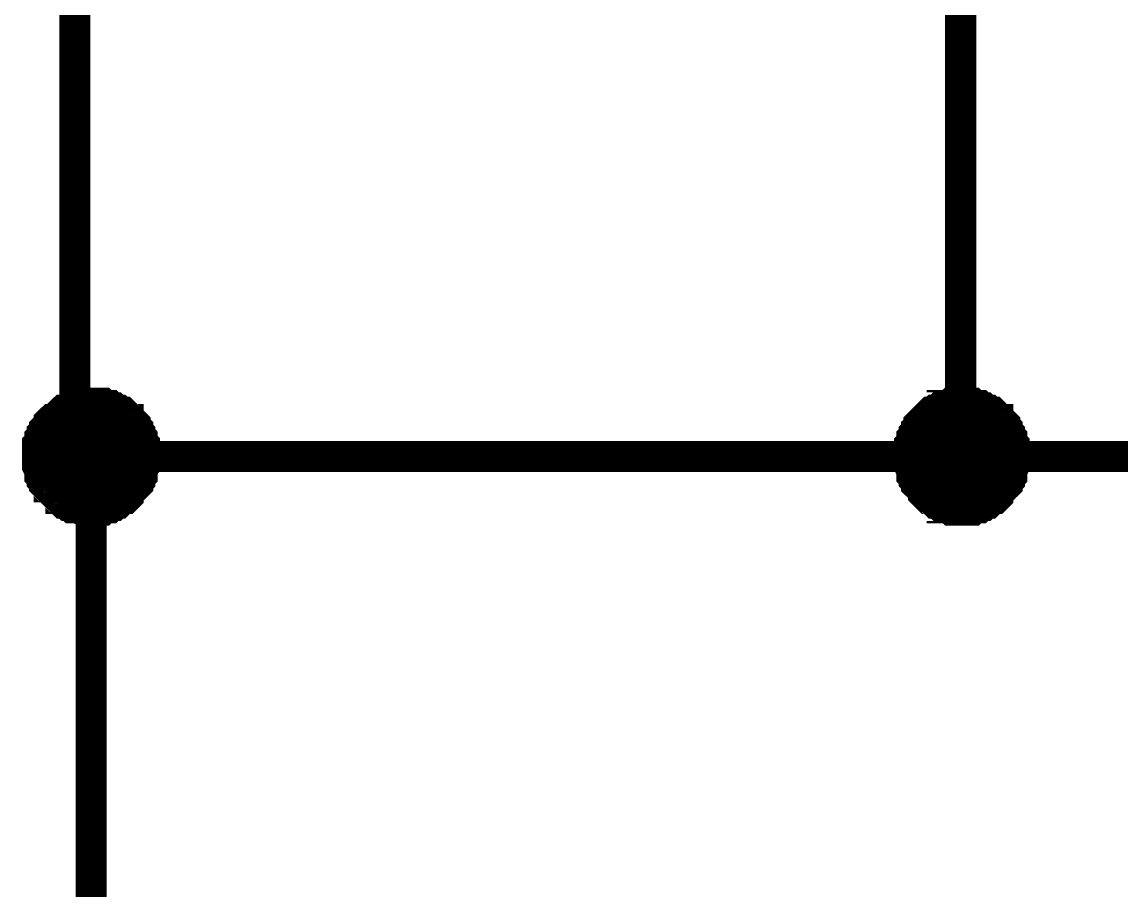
# Model space of a CAD drawing. Header units: millimetres. Extents: x 0 to 800, y 0 to 567.
# Drawn here: x 384.15 to 394.75, y 333.46 to 341.83 of the extents above; entities that cross this region are included whole.
import ezdxf

# ---------------------------------------------------------------- set-up
doc = ezdxf.new("R2010")
doc.units = ezdxf.units.MM
doc.layers.add('Sheet', color=255, linetype='Continuous')

msp = doc.modelspace()

# ---------------------------------------------------------------- linework, layer by layer
at = {"layer": 'Sheet'}
for points, const_width in [([(384.662, 352.422), (384.662, 337.639), (384.819, 337.639), (393.196, 337.639), (404.373, 337.639), (404.373, 338.647)], 0.3), ([(393.196, 344.695), (393.196, 341.2)], 0.3), ([(393.196, 341.2), (393.196, 337.639)], 0.3), ([(384.303, 337.639), (384.303, 337.661), (384.303, 337.684), (384.303, 337.729), (384.303, 337.751), (384.326, 337.773), (384.326, 337.796), (384.326, 337.818), (384.348, 337.841), (384.348, 337.863), (384.371, 337.885), (384.371, 337.908), (384.393, 337.93), (384.415, 337.953), (384.415, 337.975), (384.438, 337.997), (384.46, 337.997), (384.483, 338.02), (384.505, 338.042), (384.527, 338.065), (384.527, 338.065), (384.55, 338.087), (384.572, 338.087), (384.595, 338.109), (384.617, 338.109), (384.639, 338.132), (384.662, 338.132), (384.684, 338.132), (384.729, 338.154), (384.751, 338.154), (384.774, 338.154), (384.796, 338.154), (384.819, 338.154)], 0.3), ([(384.303, 337.639), (384.303, 337.661), (384.303, 337.684), (384.303, 337.729), (384.303, 337.751), (384.326, 337.773), (384.326, 337.796), (384.326, 337.818), (384.348, 337.841), (384.348, 337.863), (384.371, 337.885), (384.371, 337.908), (384.393, 337.93), (384.415, 337.953), (384.415, 337.975), (384.438, 337.997), (384.46, 337.997), (384.483, 338.02), (384.505, 338.042), (384.527, 338.065), (384.527, 338.065), (384.55, 338.087), (384.572, 338.087), (384.595, 338.109), (384.617, 338.109), (384.639, 338.132), (384.662, 338.132), (384.684, 338.132), (384.729, 338.154), (384.751, 338.154), (384.774, 338.154), (384.796, 338.154), (384.819, 338.154)], 0.3), ([(384.303, 337.639), (384.303, 337.661), (384.303, 337.684), (384.303, 337.729), (384.303, 337.751), (384.326, 337.773), (384.326, 337.796), (384.326, 337.818), (384.348, 337.841), (384.348, 337.863), (384.371, 337.885), (384.371, 337.908), (384.393, 337.93), (384.415, 337.953), (384.415, 337.975), (384.438, 337.997), (384.46, 337.997), (384.483, 338.02), (384.505, 338.042), (384.527, 338.065), (384.527, 338.065), (384.55, 338.087), (384.572, 338.087), (384.595, 338.109), (384.617, 338.109), (384.639, 338.132), (384.662, 338.132), (384.684, 338.132), (384.729, 338.154), (384.751, 338.154), (384.774, 338.154), (384.796, 338.154), (384.819, 338.154)], 0.3), ([(384.303, 337.639), (384.303, 337.661), (384.303, 337.684), (384.303, 337.729), (384.303, 337.751), (384.326, 337.773), (384.326, 337.796), (384.326, 337.818), (384.348, 337.841), (384.348, 337.863), (384.371, 337.885), (384.371, 337.908), (384.393, 337.93), (384.415, 337.953), (384.415, 337.975), (384.438, 337.997), (384.46, 337.997), (384.483, 338.02), (384.505, 338.042), (384.527, 338.065), (384.527, 338.065), (384.55, 338.087), (384.572, 338.087), (384.595, 338.109), (384.617, 338.109), (384.639, 338.132), (384.662, 338.132), (384.684, 338.132), (384.729, 338.154), (384.751, 338.154), (384.774, 338.154), (384.796, 338.154), (384.819, 338.154)], 0.3), ([(384.819, 338.154), (384.819, 338.154)], 0.3), ([(384.819, 338.154), (384.841, 338.154), (384.863, 338.154), (384.908, 338.154), (384.931, 338.154), (384.953, 338.132), (384.975, 338.132), (384.998, 338.132), (385.02, 338.109), (385.043, 338.109), (385.065, 338.087), (385.087, 338.087), (385.11, 338.065), (385.132, 338.065), (385.155, 338.042), (385.177, 338.02), (385.177, 337.997), (385.199, 337.997), (385.222, 337.975), (385.244, 337.953), (385.244, 337.93), (385.267, 337.908), (385.267, 337.885), (385.289, 337.863), (385.289, 337.841), (385.311, 337.818), (385.311, 337.796), (385.311, 337.773), (385.334, 337.751), (385.334, 337.729), (385.334, 337.684), (385.334, 337.661), (385.334, 337.639)], 0.3), ([(384.819, 338.154), (384.819, 338.154)], 0.3), ([(384.819, 338.154), (384.841, 338.154), (384.863, 338.154), (384.908, 338.154), (384.931, 338.154), (384.953, 338.132), (384.975, 338.132), (384.998, 338.132), (385.02, 338.109), (385.043, 338.109), (385.065, 338.087), (385.087, 338.087), (385.11, 338.065), (385.132, 338.065), (385.155, 338.042), (385.177, 338.02), (385.177, 337.997), (385.199, 337.997), (385.222, 337.975), (385.244, 337.953), (385.244, 337.93), (385.267, 337.908), (385.267, 337.885), (385.289, 337.863), (385.289, 337.841), (385.311, 337.818), (385.311, 337.796), (385.311, 337.773), (385.334, 337.751), (385.334, 337.729), (385.334, 337.684), (385.334, 337.661), (385.334, 337.639)], 0.3), ([(384.819, 338.154), (384.819, 338.154)], 0.3), ([(384.819, 338.154), (384.841, 338.154), (384.863, 338.154), (384.908, 338.154), (384.931, 338.154), (384.953, 338.132), (384.975, 338.132), (384.998, 338.132), (385.02, 338.109), (385.043, 338.109), (385.065, 338.087), (385.087, 338.087), (385.11, 338.065), (385.132, 338.065), (385.155, 338.042), (385.177, 338.02), (385.177, 337.997), (385.199, 337.997), (385.222, 337.975), (385.244, 337.953), (385.244, 337.93), (385.267, 337.908), (385.267, 337.885), (385.289, 337.863), (385.289, 337.841), (385.311, 337.818), (385.311, 337.796), (385.311, 337.773), (385.334, 337.751), (385.334, 337.729), (385.334, 337.684), (385.334, 337.661), (385.334, 337.639)], 0.3), ([(384.819, 338.154), (384.819, 338.154)], 0.3), ([(384.819, 338.154), (384.841, 338.154), (384.863, 338.154), (384.908, 338.154), (384.931, 338.154), (384.953, 338.132), (384.975, 338.132), (384.998, 338.132), (385.02, 338.109), (385.043, 338.109), (385.065, 338.087), (385.087, 338.087), (385.11, 338.065), (385.132, 338.065), (385.155, 338.042), (385.177, 338.02), (385.177, 337.997), (385.199, 337.997), (385.222, 337.975), (385.244, 337.953), (385.244, 337.93), (385.267, 337.908), (385.267, 337.885), (385.289, 337.863), (385.289, 337.841), (385.311, 337.818), (385.311, 337.796), (385.311, 337.773), (385.334, 337.751), (385.334, 337.729), (385.334, 337.684), (385.334, 337.661), (385.334, 337.639)], 0.3), ([(392.703, 337.639), (392.703, 337.661), (392.703, 337.684), (392.703, 337.729), (392.703, 337.751), (392.725, 337.773), (392.725, 337.796), (392.725, 337.818), (392.748, 337.841), (392.748, 337.863), (392.77, 337.885), (392.77, 337.908), (392.793, 337.93), (392.793, 337.953), (392.815, 337.975), (392.837, 337.997), (392.837, 337.997), (392.86, 338.02), (392.882, 338.042), (392.905, 338.065), (392.927, 338.065), (392.949, 338.087), (392.972, 338.087), (392.994, 338.109), (393.017, 338.109), (393.017, 338.132), (393.061, 338.132), (393.084, 338.132), (393.106, 338.154), (393.129, 338.154), (393.151, 338.154), (393.173, 338.154), (393.196, 338.154)], 0.3), ([(392.703, 337.639), (392.703, 337.661), (392.703, 337.684), (392.703, 337.729), (392.703, 337.751), (392.725, 337.773), (392.725, 337.796), (392.725, 337.818), (392.748, 337.841), (392.748, 337.863), (392.77, 337.885), (392.77, 337.908), (392.793, 337.93), (392.793, 337.953), (392.815, 337.975), (392.837, 337.997), (392.837, 337.997), (392.86, 338.02), (392.882, 338.042), (392.905, 338.065), (392.927, 338.065), (392.949, 338.087), (392.972, 338.087), (392.994, 338.109), (393.017, 338.109), (393.017, 338.132), (393.061, 338.132), (393.084, 338.132), (393.106, 338.154), (393.129, 338.154), (393.151, 338.154), (393.173, 338.154), (393.196, 338.154)], 0.3), ([(392.703, 337.639), (392.703, 337.661), (392.703, 337.684), (392.703, 337.729), (392.703, 337.751), (392.725, 337.773), (392.725, 337.796), (392.725, 337.818), (392.748, 337.841), (392.748, 337.863), (392.77, 337.885), (392.77, 337.908), (392.793, 337.93), (392.793, 337.953), (392.815, 337.975), (392.837, 337.997), (392.837, 337.997), (392.86, 338.02), (392.882, 338.042), (392.905, 338.065), (392.927, 338.065), (392.949, 338.087), (392.972, 338.087), (392.994, 338.109), (393.017, 338.109), (393.017, 338.132), (393.061, 338.132), (393.084, 338.132), (393.106, 338.154), (393.129, 338.154), (393.151, 338.154), (393.173, 338.154), (393.196, 338.154)], 0.3), ([(392.703, 337.639), (392.703, 337.661), (392.703, 337.684), (392.703, 337.729), (392.703, 337.751), (392.725, 337.773), (392.725, 337.796), (392.725, 337.818), (392.748, 337.841), (392.748, 337.863), (392.77, 337.885), (392.77, 337.908), (392.793, 337.93), (392.793, 337.953), (392.815, 337.975), (392.837, 337.997), (392.837, 337.997), (392.86, 338.02), (392.882, 338.042), (392.905, 338.065), (392.927, 338.065), (392.949, 338.087), (392.972, 338.087), (392.994, 338.109), (393.017, 338.109), (393.017, 338.132), (393.061, 338.132), (393.084, 338.132), (393.106, 338.154), (393.129, 338.154), (393.151, 338.154), (393.173, 338.154), (393.196, 338.154)], 0.3), ([(393.196, 338.154), (393.196, 338.154)], 0.3), ([(393.196, 338.154), (393.218, 338.154), (393.241, 338.154), (393.285, 338.154), (393.308, 338.154), (393.33, 338.132), (393.353, 338.132), (393.375, 338.132), (393.397, 338.109), (393.42, 338.109), (393.442, 338.087), (393.465, 338.087), (393.487, 338.065), (393.509, 338.065), (393.532, 338.042), (393.554, 338.02), (393.554, 337.997), (393.577, 337.997), (393.599, 337.975), (393.621, 337.953), (393.621, 337.93), (393.644, 337.908), (393.644, 337.885), (393.666, 337.863), (393.666, 337.841), (393.689, 337.818), (393.689, 337.796), (393.689, 337.773), (393.711, 337.751), (393.711, 337.729), (393.711, 337.684), (393.711, 337.661), (393.711, 337.639)], 0.3), ([(393.196, 338.154), (393.196, 338.154)], 0.3), ([(393.196, 338.154), (393.218, 338.154), (393.241, 338.154), (393.285, 338.154), (393.308, 338.154), (393.33, 338.132), (393.353, 338.132), (393.375, 338.132), (393.397, 338.109), (393.42, 338.109), (393.442, 338.087), (393.465, 338.087), (393.487, 338.065), (393.509, 338.065), (393.532, 338.042), (393.554, 338.02), (393.554, 337.997), (393.577, 337.997), (393.599, 337.975), (393.621, 337.953), (393.621, 337.93), (393.644, 337.908), (393.644, 337.885), (393.666, 337.863), (393.666, 337.841), (393.689, 337.818), (393.689, 337.796), (393.689, 337.773), (393.711, 337.751), (393.711, 337.729), (393.711, 337.684), (393.711, 337.661), (393.711, 337.639)], 0.3), ([(393.196, 338.154), (393.196, 338.154)], 0.3), ([(393.196, 338.154), (393.218, 338.154), (393.241, 338.154), (393.285, 338.154), (393.308, 338.154), (393.33, 338.132), (393.353, 338.132), (393.375, 338.132), (393.397, 338.109), (393.42, 338.109), (393.442, 338.087), (393.465, 338.087), (393.487, 338.065), (393.509, 338.065), (393.532, 338.042), (393.554, 338.02), (393.554, 337.997), (393.577, 337.997), (393.599, 337.975), (393.621, 337.953), (393.621, 337.93), (393.644, 337.908), (393.644, 337.885), (393.666, 337.863), (393.666, 337.841), (393.689, 337.818), (393.689, 337.796), (393.689, 337.773), (393.711, 337.751), (393.711, 337.729), (393.711, 337.684), (393.711, 337.661), (393.711, 337.639)], 0.3), ([(393.196, 338.154), (393.196, 338.154)], 0.3), ([(393.196, 338.154), (393.218, 338.154), (393.241, 338.154), (393.285, 338.154), (393.308, 338.154), (393.33, 338.132), (393.353, 338.132), (393.375, 338.132), (393.397, 338.109), (393.42, 338.109), (393.442, 338.087), (393.465, 338.087), (393.487, 338.065), (393.509, 338.065), (393.532, 338.042), (393.554, 338.02), (393.554, 337.997), (393.577, 337.997), (393.599, 337.975), (393.621, 337.953), (393.621, 337.93), (393.644, 337.908), (393.644, 337.885), (393.666, 337.863), (393.666, 337.841), (393.689, 337.818), (393.689, 337.796), (393.689, 337.773), (393.711, 337.751), (393.711, 337.729), (393.711, 337.684), (393.711, 337.661), (393.711, 337.639)], 0.3), ([(384.303, 337.639), (384.303, 337.661), (384.303, 337.684), (384.303, 337.729), (384.303, 337.751), (384.326, 337.773), (384.326, 337.796), (384.326, 337.818), (384.348, 337.841), (384.348, 337.863), (384.371, 337.885), (384.371, 337.908), (384.393, 337.93), (384.415, 337.953), (384.415, 337.975), (384.438, 337.997), (384.46, 337.997), (384.483, 338.02), (384.505, 338.042), (384.527, 338.065), (384.527, 338.065), (384.55, 338.087), (384.572, 338.087), (384.595, 338.109), (384.617, 338.109), (384.639, 338.132), (384.662, 338.132), (384.684, 338.132), (384.729, 338.154), (384.751, 338.154), (384.774, 338.154), (384.796, 338.154), (384.819, 338.154)], 0.0991), ([(384.303, 337.639), (384.303, 337.661), (384.303, 337.684), (384.303, 337.729), (384.303, 337.751), (384.326, 337.773), (384.326, 337.796), (384.326, 337.818), (384.348, 337.841), (384.348, 337.863), (384.371, 337.885), (384.371, 337.908), (384.393, 337.93), (384.415, 337.953), (384.415, 337.975), (384.438, 337.997), (384.46, 337.997), (384.483, 338.02), (384.505, 338.042), (384.527, 338.065), (384.527, 338.065), (384.55, 338.087), (384.572, 338.087), (384.595, 338.109), (384.617, 338.109), (384.639, 338.132), (384.662, 338.132), (384.684, 338.132), (384.729, 338.154), (384.751, 338.154), (384.774, 338.154), (384.796, 338.154), (384.819, 338.154)], 0.0991), ([(384.303, 337.639), (384.303, 337.661), (384.303, 337.684), (384.303, 337.729), (384.303, 337.751), (384.326, 337.773), (384.326, 337.796), (384.326, 337.818), (384.348, 337.841), (384.348, 337.863), (384.371, 337.885), (384.371, 337.908), (384.393, 337.93), (384.415, 337.953), (384.415, 337.975), (384.438, 337.997), (384.46, 337.997), (384.483, 338.02), (384.505, 338.042), (384.527, 338.065), (384.527, 338.065), (384.55, 338.087), (384.572, 338.087), (384.595, 338.109), (384.617, 338.109), (384.639, 338.132), (384.662, 338.132), (384.684, 338.132), (384.729, 338.154), (384.751, 338.154), (384.774, 338.154), (384.796, 338.154), (384.819, 338.154)], 0.0991), ([(384.303, 337.639), (384.303, 337.661), (384.303, 337.684), (384.303, 337.729), (384.303, 337.751), (384.326, 337.773), (384.326, 337.796), (384.326, 337.818), (384.348, 337.841), (384.348, 337.863), (384.371, 337.885), (384.371, 337.908), (384.393, 337.93), (384.415, 337.953), (384.415, 337.975), (384.438, 337.997), (384.46, 337.997), (384.483, 338.02), (384.505, 338.042), (384.527, 338.065), (384.527, 338.065), (384.55, 338.087), (384.572, 338.087), (384.595, 338.109), (384.617, 338.109), (384.639, 338.132), (384.662, 338.132), (384.684, 338.132), (384.729, 338.154), (384.751, 338.154), (384.774, 338.154), (384.796, 338.154), (384.819, 338.154)], 0.0991), ([(384.819, 338.154), (384.819, 338.154)], 0.0991), ([(384.819, 338.154), (384.841, 338.154), (384.863, 338.154), (384.908, 338.154), (384.931, 338.154), (384.953, 338.132), (384.975, 338.132), (384.998, 338.132), (385.02, 338.109), (385.043, 338.109), (385.065, 338.087), (385.087, 338.087), (385.11, 338.065), (385.132, 338.065), (385.155, 338.042), (385.177, 338.02), (385.177, 337.997), (385.199, 337.997), (385.222, 337.975), (385.244, 337.953), (385.244, 337.93), (385.267, 337.908), (385.267, 337.885), (385.289, 337.863), (385.289, 337.841), (385.311, 337.818), (385.311, 337.796), (385.311, 337.773), (385.334, 337.751), (385.334, 337.729), (385.334, 337.684), (385.334, 337.661), (385.334, 337.639)], 0.0991), ([(384.819, 338.154), (384.819, 338.154)], 0.0991), ([(384.819, 338.154), (384.841, 338.154), (384.863, 338.154), (384.908, 338.154), (384.931, 338.154), (384.953, 338.132), (384.975, 338.132), (384.998, 338.132), (385.02, 338.109), (385.043, 338.109), (385.065, 338.087), (385.087, 338.087), (385.11, 338.065), (385.132, 338.065), (385.155, 338.042), (385.177, 338.02), (385.177, 337.997), (385.199, 337.997), (385.222, 337.975), (385.244, 337.953), (385.244, 337.93), (385.267, 337.908), (385.267, 337.885), (385.289, 337.863), (385.289, 337.841), (385.311, 337.818), (385.311, 337.796), (385.311, 337.773), (385.334, 337.751), (385.334, 337.729), (385.334, 337.684), (385.334, 337.661), (385.334, 337.639)], 0.0991), ([(384.819, 338.154), (384.819, 338.154)], 0.0991), ([(384.819, 338.154), (384.841, 338.154), (384.863, 338.154), (384.908, 338.154), (384.931, 338.154), (384.953, 338.132), (384.975, 338.132), (384.998, 338.132), (385.02, 338.109), (385.043, 338.109), (385.065, 338.087), (385.087, 338.087), (385.11, 338.065), (385.132, 338.065), (385.155, 338.042), (385.177, 338.02), (385.177, 337.997), (385.199, 337.997), (385.222, 337.975), (385.244, 337.953), (385.244, 337.93), (385.267, 337.908), (385.267, 337.885), (385.289, 337.863), (385.289, 337.841), (385.311, 337.818), (385.311, 337.796), (385.311, 337.773), (385.334, 337.751), (385.334, 337.729), (385.334, 337.684), (385.334, 337.661), (385.334, 337.639)], 0.0991), ([(384.819, 338.154), (384.819, 338.154)], 0.0991), ([(384.819, 338.154), (384.841, 338.154), (384.863, 338.154), (384.908, 338.154), (384.931, 338.154), (384.953, 338.132), (384.975, 338.132), (384.998, 338.132), (385.02, 338.109), (385.043, 338.109), (385.065, 338.087), (385.087, 338.087), (385.11, 338.065), (385.132, 338.065), (385.155, 338.042), (385.177, 338.02), (385.177, 337.997), (385.199, 337.997), (385.222, 337.975), (385.244, 337.953), (385.244, 337.93), (385.267, 337.908), (385.267, 337.885), (385.289, 337.863), (385.289, 337.841), (385.311, 337.818), (385.311, 337.796), (385.311, 337.773), (385.334, 337.751), (385.334, 337.729), (385.334, 337.684), (385.334, 337.661), (385.334, 337.639)], 0.0991), ([(392.703, 337.639), (392.703, 337.661), (392.703, 337.684), (392.703, 337.729), (392.703, 337.751), (392.725, 337.773), (392.725, 337.796), (392.725, 337.818), (392.748, 337.841), (392.748, 337.863), (392.77, 337.885), (392.77, 337.908), (392.793, 337.93), (392.793, 337.953), (392.815, 337.975), (392.837, 337.997), (392.837, 337.997), (392.86, 338.02), (392.882, 338.042), (392.905, 338.065), (392.927, 338.065), (392.949, 338.087), (392.972, 338.087), (392.994, 338.109), (393.017, 338.109), (393.017, 338.132), (393.061, 338.132), (393.084, 338.132), (393.106, 338.154), (393.129, 338.154), (393.151, 338.154), (393.173, 338.154), (393.196, 338.154)], 0.0991), ([(392.703, 337.639), (392.703, 337.661), (392.703, 337.684), (392.703, 337.729), (392.703, 337.751), (392.725, 337.773), (392.725, 337.796), (392.725, 337.818), (392.748, 337.841), (392.748, 337.863), (392.77, 337.885), (392.77, 337.908), (392.793, 337.93), (392.793, 337.953), (392.815, 337.975), (392.837, 337.997), (392.837, 337.997), (392.86, 338.02), (392.882, 338.042), (392.905, 338.065), (392.927, 338.065), (392.949, 338.087), (392.972, 338.087), (392.994, 338.109), (393.017, 338.109), (393.017, 338.132), (393.061, 338.132), (393.084, 338.132), (393.106, 338.154), (393.129, 338.154), (393.151, 338.154), (393.173, 338.154), (393.196, 338.154)], 0.0991), ([(392.703, 337.639), (392.703, 337.661), (392.703, 337.684), (392.703, 337.729), (392.703, 337.751), (392.725, 337.773), (392.725, 337.796), (392.725, 337.818), (392.748, 337.841), (392.748, 337.863), (392.77, 337.885), (392.77, 337.908), (392.793, 337.93), (392.793, 337.953), (392.815, 337.975), (392.837, 337.997), (392.837, 337.997), (392.86, 338.02), (392.882, 338.042), (392.905, 338.065), (392.927, 338.065), (392.949, 338.087), (392.972, 338.087), (392.994, 338.109), (393.017, 338.109), (393.017, 338.132), (393.061, 338.132), (393.084, 338.132), (393.106, 338.154), (393.129, 338.154), (393.151, 338.154), (393.173, 338.154), (393.196, 338.154)], 0.0991), ([(392.703, 337.639), (392.703, 337.661), (392.703, 337.684), (392.703, 337.729), (392.703, 337.751), (392.725, 337.773), (392.725, 337.796), (392.725, 337.818), (392.748, 337.841), (392.748, 337.863), (392.77, 337.885), (392.77, 337.908), (392.793, 337.93), (392.793, 337.953), (392.815, 337.975), (392.837, 337.997), (392.837, 337.997), (392.86, 338.02), (392.882, 338.042), (392.905, 338.065), (392.927, 338.065), (392.949, 338.087), (392.972, 338.087), (392.994, 338.109), (393.017, 338.109), (393.017, 338.132), (393.061, 338.132), (393.084, 338.132), (393.106, 338.154), (393.129, 338.154), (393.151, 338.154), (393.173, 338.154), (393.196, 338.154)], 0.0991), ([(393.196, 338.154), (393.196, 338.154)], 0.0991), ([(393.196, 338.154), (393.218, 338.154), (393.241, 338.154), (393.285, 338.154), (393.308, 338.154), (393.33, 338.132), (393.353, 338.132), (393.375, 338.132), (393.397, 338.109), (393.42, 338.109), (393.442, 338.087), (393.465, 338.087), (393.487, 338.065), (393.509, 338.065), (393.532, 338.042), (393.554, 338.02), (393.554, 337.997), (393.577, 337.997), (393.599, 337.975), (393.621, 337.953), (393.621, 337.93), (393.644, 337.908), (393.644, 337.885), (393.666, 337.863), (393.666, 337.841), (393.689, 337.818), (393.689, 337.796), (393.689, 337.773), (393.711, 337.751), (393.711, 337.729), (393.711, 337.684), (393.711, 337.661), (393.711, 337.639)], 0.0991), ([(393.196, 338.154), (393.196, 338.154)], 0.0991), ([(393.196, 338.154), (393.218, 338.154), (393.241, 338.154), (393.285, 338.154), (393.308, 338.154), (393.33, 338.132), (393.353, 338.132), (393.375, 338.132), (393.397, 338.109), (393.42, 338.109), (393.442, 338.087), (393.465, 338.087), (393.487, 338.065), (393.509, 338.065), (393.532, 338.042), (393.554, 338.02), (393.554, 337.997), (393.577, 337.997), (393.599, 337.975), (393.621, 337.953), (393.621, 337.93), (393.644, 337.908), (393.644, 337.885), (393.666, 337.863), (393.666, 337.841), (393.689, 337.818), (393.689, 337.796), (393.689, 337.773), (393.711, 337.751), (393.711, 337.729), (393.711, 337.684), (393.711, 337.661), (393.711, 337.639)], 0.0991), ([(393.196, 338.154), (393.196, 338.154)], 0.0991), ([(393.196, 338.154), (393.218, 338.154), (393.241, 338.154), (393.285, 338.154), (393.308, 338.154), (393.33, 338.132), (393.353, 338.132), (393.375, 338.132), (393.397, 338.109), (393.42, 338.109), (393.442, 338.087), (393.465, 338.087), (393.487, 338.065), (393.509, 338.065), (393.532, 338.042), (393.554, 338.02), (393.554, 337.997), (393.577, 337.997), (393.599, 337.975), (393.621, 337.953), (393.621, 337.93), (393.644, 337.908), (393.644, 337.885), (393.666, 337.863), (393.666, 337.841), (393.689, 337.818), (393.689, 337.796), (393.689, 337.773), (393.711, 337.751), (393.711, 337.729), (393.711, 337.684), (393.711, 337.661), (393.711, 337.639)], 0.0991), ([(393.196, 338.154), (393.196, 338.154)], 0.0991), ([(393.196, 338.154), (393.218, 338.154), (393.241, 338.154), (393.285, 338.154), (393.308, 338.154), (393.33, 338.132), (393.353, 338.132), (393.375, 338.132), (393.397, 338.109), (393.42, 338.109), (393.442, 338.087), (393.465, 338.087), (393.487, 338.065), (393.509, 338.065), (393.532, 338.042), (393.554, 338.02), (393.554, 337.997), (393.577, 337.997), (393.599, 337.975), (393.621, 337.953), (393.621, 337.93), (393.644, 337.908), (393.644, 337.885), (393.666, 337.863), (393.666, 337.841), (393.689, 337.818), (393.689, 337.796), (393.689, 337.773), (393.711, 337.751), (393.711, 337.729), (393.711, 337.684), (393.711, 337.661), (393.711, 337.639)], 0.0991), ([(384.819, 337.124), (384.796, 337.124), (384.774, 337.124), (384.751, 337.124), (384.729, 337.124), (384.684, 337.146), (384.662, 337.146), (384.639, 337.146), (384.617, 337.169), (384.595, 337.169), (384.572, 337.191), (384.55, 337.191), (384.527, 337.213), (384.527, 337.236), (384.505, 337.236), (384.483, 337.258), (384.46, 337.281), (384.438, 337.303), (384.415, 337.325), (384.415, 337.348), (384.393, 337.348), (384.371, 337.37), (384.371, 337.393), (384.348, 337.415), (384.348, 337.437), (384.326, 337.46), (384.326, 337.482), (384.326, 337.505), (384.303, 337.549), (384.303, 337.572), (384.303, 337.594), (384.303, 337.617), (384.303, 337.639)], 0.3), ([(384.303, 337.639), (384.303, 337.639)], 0.3), ([(384.819, 337.124), (384.796, 337.124), (384.774, 337.124), (384.751, 337.124), (384.729, 337.124), (384.684, 337.146), (384.662, 337.146), (384.639, 337.146), (384.617, 337.169), (384.595, 337.169), (384.572, 337.191), (384.55, 337.191), (384.527, 337.213), (384.527, 337.236), (384.505, 337.236), (384.483, 337.258), (384.46, 337.281), (384.438, 337.303), (384.415, 337.325), (384.415, 337.348), (384.393, 337.348), (384.371, 337.37), (384.371, 337.393), (384.348, 337.415), (384.348, 337.437), (384.326, 337.46), (384.326, 337.482), (384.326, 337.505), (384.303, 337.549), (384.303, 337.572), (384.303, 337.594), (384.303, 337.617), (384.303, 337.639)], 0.3), ([(384.303, 337.639), (384.303, 337.639)], 0.3), ([(384.819, 337.124), (384.796, 337.124), (384.774, 337.124), (384.751, 337.124), (384.729, 337.124), (384.684, 337.146), (384.662, 337.146), (384.639, 337.146), (384.617, 337.169), (384.595, 337.169), (384.572, 337.191), (384.55, 337.191), (384.527, 337.213), (384.527, 337.236), (384.505, 337.236), (384.483, 337.258), (384.46, 337.281), (384.438, 337.303), (384.415, 337.325), (384.415, 337.348), (384.393, 337.348), (384.371, 337.37), (384.371, 337.393), (384.348, 337.415), (384.348, 337.437), (384.326, 337.46), (384.326, 337.482), (384.326, 337.505), (384.303, 337.549), (384.303, 337.572), (384.303, 337.594), (384.303, 337.617), (384.303, 337.639)], 0.3), ([(384.303, 337.639), (384.303, 337.639)], 0.3), ([(384.819, 337.124), (384.796, 337.124), (384.774, 337.124), (384.751, 337.124), (384.729, 337.124), (384.684, 337.146), (384.662, 337.146), (384.639, 337.146), (384.617, 337.169), (384.595, 337.169), (384.572, 337.191), (384.55, 337.191), (384.527, 337.213), (384.527, 337.236), (384.505, 337.236), (384.483, 337.258), (384.46, 337.281), (384.438, 337.303), (384.415, 337.325), (384.415, 337.348), (384.393, 337.348), (384.371, 337.37), (384.371, 337.393), (384.348, 337.415), (384.348, 337.437), (384.326, 337.46), (384.326, 337.482), (384.326, 337.505), (384.303, 337.549), (384.303, 337.572), (384.303, 337.594), (384.303, 337.617), (384.303, 337.639)], 0.3), ([(384.303, 337.639), (384.303, 337.639)], 0.3), ([(385.334, 337.639), (385.334, 337.617), (385.334, 337.594), (385.334, 337.572), (385.334, 337.549), (385.311, 337.505), (385.311, 337.482), (385.311, 337.46), (385.289, 337.437), (385.289, 337.415), (385.267, 337.393), (385.267, 337.37), (385.244, 337.348), (385.244, 337.348), (385.222, 337.325), (385.199, 337.303), (385.177, 337.281), (385.177, 337.258), (385.155, 337.236), (385.132, 337.236), (385.11, 337.213), (385.087, 337.191), (385.065, 337.191), (385.043, 337.169), (385.02, 337.169), (384.998, 337.146), (384.975, 337.146), (384.953, 337.146), (384.931, 337.124), (384.908, 337.124), (384.863, 337.124), (384.841, 337.124), (384.819, 337.124)], 0.3), ([(384.819, 321.557), (384.819, 337.639)], 0.3), ([(385.334, 337.639), (385.334, 337.617), (385.334, 337.594), (385.334, 337.572), (385.334, 337.549), (385.311, 337.505), (385.311, 337.482), (385.311, 337.46), (385.289, 337.437), (385.289, 337.415), (385.267, 337.393), (385.267, 337.37), (385.244, 337.348), (385.244, 337.348), (385.222, 337.325), (385.199, 337.303), (385.177, 337.281), (385.177, 337.258), (385.155, 337.236), (385.132, 337.236), (385.11, 337.213), (385.087, 337.191), (385.065, 337.191), (385.043, 337.169), (385.02, 337.169), (384.998, 337.146), (384.975, 337.146), (384.953, 337.146), (384.931, 337.124), (384.908, 337.124), (384.863, 337.124), (384.841, 337.124), (384.819, 337.124)], 0.3), ([(385.334, 337.639), (385.334, 337.617), (385.334, 337.594), (385.334, 337.572), (385.334, 337.549), (385.311, 337.505), (385.311, 337.482), (385.311, 337.46), (385.289, 337.437), (385.289, 337.415), (385.267, 337.393), (385.267, 337.37), (385.244, 337.348), (385.244, 337.348), (385.222, 337.325), (385.199, 337.303), (385.177, 337.281), (385.177, 337.258), (385.155, 337.236), (385.132, 337.236), (385.11, 337.213), (385.087, 337.191), (385.065, 337.191), (385.043, 337.169), (385.02, 337.169), (384.998, 337.146), (384.975, 337.146), (384.953, 337.146), (384.931, 337.124), (384.908, 337.124), (384.863, 337.124), (384.841, 337.124), (384.819, 337.124)], 0.3), ([(385.334, 337.639), (385.334, 337.617), (385.334, 337.594), (385.334, 337.572), (385.334, 337.549), (385.311, 337.505), (385.311, 337.482), (385.311, 337.46), (385.289, 337.437), (385.289, 337.415), (385.267, 337.393), (385.267, 337.37), (385.244, 337.348), (385.244, 337.348), (385.222, 337.325), (385.199, 337.303), (385.177, 337.281), (385.177, 337.258), (385.155, 337.236), (385.132, 337.236), (385.11, 337.213), (385.087, 337.191), (385.065, 337.191), (385.043, 337.169), (385.02, 337.169), (384.998, 337.146), (384.975, 337.146), (384.953, 337.146), (384.931, 337.124), (384.908, 337.124), (384.863, 337.124), (384.841, 337.124), (384.819, 337.124)], 0.3), ([(385.334, 337.639), (385.334, 337.639), (385.334, 337.639), (385.334, 337.639), (385.334, 337.639), (385.334, 337.639), (385.334, 337.639), (385.334, 337.639), (385.334, 337.639), (385.334, 337.639), (385.334, 337.639), (385.334, 337.639), (385.334, 337.639), (385.334, 337.639), (385.334, 337.639), (385.334, 337.639), (385.334, 337.639), (385.334, 337.639), (385.334, 337.639), (385.334, 337.639), (385.334, 337.639), (385.334, 337.639), (385.334, 337.639), (385.334, 337.639), (385.334, 337.639), (385.334, 337.639), (385.334, 337.639), (385.334, 337.639), (385.334, 337.639), (385.334, 337.639), (385.334, 337.639), (385.334, 337.639), (385.334, 337.639)], 0.3), ([(385.334, 337.639), (385.334, 337.639)], 0.3), ([(385.334, 337.639), (385.334, 337.639), (385.334, 337.639), (385.334, 337.639), (385.334, 337.639), (385.334, 337.639), (385.334, 337.639), (385.334, 337.639), (385.334, 337.639), (385.334, 337.639), (385.334, 337.639), (385.334, 337.639), (385.334, 337.639), (385.334, 337.639), (385.334, 337.639), (385.334, 337.639), (385.334, 337.639), (385.334, 337.639), (385.334, 337.639), (385.334, 337.639), (385.334, 337.639), (385.334, 337.639), (385.334, 337.639), (385.334, 337.639), (385.334, 337.639), (385.334, 337.639), (385.334, 337.639), (385.334, 337.639), (385.334, 337.639), (385.334, 337.639), (385.334, 337.639), (385.334, 337.639), (385.334, 337.639)], 0.3), ([(385.334, 337.639), (385.334, 337.639)], 0.3), ([(385.334, 337.639), (385.334, 337.639), (385.334, 337.639), (385.334, 337.639), (385.334, 337.639), (385.334, 337.639), (385.334, 337.639), (385.334, 337.639), (385.334, 337.639), (385.334, 337.639), (385.334, 337.639), (385.334, 337.639), (385.334, 337.639), (385.334, 337.639), (385.334, 337.639), (385.334, 337.639), (385.334, 337.639), (385.334, 337.639), (385.334, 337.639), (385.334, 337.639), (385.334, 337.639), (385.334, 337.639), (385.334, 337.639), (385.334, 337.639), (385.334, 337.639), (385.334, 337.639), (385.334, 337.639), (385.334, 337.639), (385.334, 337.639), (385.334, 337.639), (385.334, 337.639), (385.334, 337.639), (385.334, 337.639)], 0.3), ([(385.334, 337.639), (385.334, 337.639)], 0.3), ([(385.334, 337.639), (385.334, 337.639), (385.334, 337.639), (385.334, 337.639), (385.334, 337.639), (385.334, 337.639), (385.334, 337.639), (385.334, 337.639), (385.334, 337.639), (385.334, 337.639), (385.334, 337.639), (385.334, 337.639), (385.334, 337.639), (385.334, 337.639), (385.334, 337.639), (385.334, 337.639), (385.334, 337.639), (385.334, 337.639), (385.334, 337.639), (385.334, 337.639), (385.334, 337.639), (385.334, 337.639), (385.334, 337.639), (385.334, 337.639), (385.334, 337.639), (385.334, 337.639), (385.334, 337.639), (385.334, 337.639), (385.334, 337.639), (385.334, 337.639), (385.334, 337.639), (385.334, 337.639), (385.334, 337.639)], 0.3), ([(385.334, 337.639), (385.334, 337.639)], 0.3), ([(393.196, 337.124), (393.173, 337.124), (393.151, 337.124), (393.129, 337.124), (393.106, 337.124), (393.084, 337.146), (393.061, 337.146), (393.017, 337.146), (393.017, 337.169), (392.994, 337.169), (392.972, 337.191), (392.949, 337.191), (392.927, 337.213), (392.905, 337.236), (392.882, 337.236), (392.86, 337.258), (392.837, 337.281), (392.837, 337.303), (392.815, 337.325), (392.793, 337.348), (392.793, 337.348), (392.77, 337.37), (392.77, 337.393), (392.748, 337.415), (392.748, 337.437), (392.725, 337.46), (392.725, 337.482), (392.725, 337.505), (392.703, 337.549), (392.703, 337.572), (392.703, 337.594), (392.703, 337.617), (392.703, 337.639)], 0.3), ([(392.703, 337.639), (392.703, 337.639)], 0.3), ([(393.196, 337.124), (393.173, 337.124), (393.151, 337.124), (393.129, 337.124), (393.106, 337.124), (393.084, 337.146), (393.061, 337.146), (393.017, 337.146), (393.017, 337.169), (392.994, 337.169), (392.972, 337.191), (392.949, 337.191), (392.927, 337.213), (392.905, 337.236), (392.882, 337.236), (392.86, 337.258), (392.837, 337.281), (392.837, 337.303), (392.815, 337.325), (392.793, 337.348), (392.793, 337.348), (392.77, 337.37), (392.77, 337.393), (392.748, 337.415), (392.748, 337.437), (392.725, 337.46), (392.725, 337.482), (392.725, 337.505), (392.703, 337.549), (392.703, 337.572), (392.703, 337.594), (392.703, 337.617), (392.703, 337.639)], 0.3), ([(392.703, 337.639), (392.703, 337.639)], 0.3), ([(393.196, 337.124), (393.173, 337.124), (393.151, 337.124), (393.129, 337.124), (393.106, 337.124), (393.084, 337.146), (393.061, 337.146), (393.017, 337.146), (393.017, 337.169), (392.994, 337.169), (392.972, 337.191), (392.949, 337.191), (392.927, 337.213), (392.905, 337.236), (392.882, 337.236), (392.86, 337.258), (392.837, 337.281), (392.837, 337.303), (392.815, 337.325), (392.793, 337.348), (392.793, 337.348), (392.77, 337.37), (392.77, 337.393), (392.748, 337.415), (392.748, 337.437), (392.725, 337.46), (392.725, 337.482), (392.725, 337.505), (392.703, 337.549), (392.703, 337.572), (392.703, 337.594), (392.703, 337.617), (392.703, 337.639)], 0.3), ([(392.703, 337.639), (392.703, 337.639)], 0.3), ([(393.196, 337.124), (393.173, 337.124), (393.151, 337.124), (393.129, 337.124), (393.106, 337.124), (393.084, 337.146), (393.061, 337.146), (393.017, 337.146), (393.017, 337.169), (392.994, 337.169), (392.972, 337.191), (392.949, 337.191), (392.927, 337.213), (392.905, 337.236), (392.882, 337.236), (392.86, 337.258), (392.837, 337.281), (392.837, 337.303), (392.815, 337.325), (392.793, 337.348), (392.793, 337.348), (392.77, 337.37), (392.77, 337.393), (392.748, 337.415), (392.748, 337.437), (392.725, 337.46), (392.725, 337.482), (392.725, 337.505), (392.703, 337.549), (392.703, 337.572), (392.703, 337.594), (392.703, 337.617), (392.703, 337.639)], 0.3), ([(392.703, 337.639), (392.703, 337.639)], 0.3), ([(393.711, 337.639), (393.711, 337.617), (393.711, 337.594), (393.711, 337.572), (393.711, 337.549), (393.689, 337.505), (393.689, 337.482), (393.689, 337.46), (393.666, 337.437), (393.666, 337.415), (393.644, 337.393), (393.644, 337.37), (393.621, 337.348), (393.621, 337.348), (393.599, 337.325), (393.577, 337.303), (393.554, 337.281), (393.554, 337.258), (393.532, 337.236), (393.509, 337.236), (393.487, 337.213), (393.465, 337.191), (393.442, 337.191), (393.42, 337.169), (393.397, 337.169), (393.375, 337.146), (393.353, 337.146), (393.33, 337.146), (393.308, 337.124), (393.285, 337.124), (393.241, 337.124), (393.218, 337.124), (393.196, 337.124)], 0.3), ([(393.711, 337.639), (393.711, 337.617), (393.711, 337.594), (393.711, 337.572), (393.711, 337.549), (393.689, 337.505), (393.689, 337.482), (393.689, 337.46), (393.666, 337.437), (393.666, 337.415), (393.644, 337.393), (393.644, 337.37), (393.621, 337.348), (393.621, 337.348), (393.599, 337.325), (393.577, 337.303), (393.554, 337.281), (393.554, 337.258), (393.532, 337.236), (393.509, 337.236), (393.487, 337.213), (393.465, 337.191), (393.442, 337.191), (393.42, 337.169), (393.397, 337.169), (393.375, 337.146), (393.353, 337.146), (393.33, 337.146), (393.308, 337.124), (393.285, 337.124), (393.241, 337.124), (393.218, 337.124), (393.196, 337.124)], 0.3), ([(393.711, 337.639), (393.711, 337.617), (393.711, 337.594), (393.711, 337.572), (393.711, 337.549), (393.689, 337.505), (393.689, 337.482), (393.689, 337.46), (393.666, 337.437), (393.666, 337.415), (393.644, 337.393), (393.644, 337.37), (393.621, 337.348), (393.621, 337.348), (393.599, 337.325), (393.577, 337.303), (393.554, 337.281), (393.554, 337.258), (393.532, 337.236), (393.509, 337.236), (393.487, 337.213), (393.465, 337.191), (393.442, 337.191), (393.42, 337.169), (393.397, 337.169), (393.375, 337.146), (393.353, 337.146), (393.33, 337.146), (393.308, 337.124), (393.285, 337.124), (393.241, 337.124), (393.218, 337.124), (393.196, 337.124)], 0.3), ([(393.711, 337.639), (393.711, 337.617), (393.711, 337.594), (393.711, 337.572), (393.711, 337.549), (393.689, 337.505), (393.689, 337.482), (393.689, 337.46), (393.666, 337.437), (393.666, 337.415), (393.644, 337.393), (393.644, 337.37), (393.621, 337.348), (393.621, 337.348), (393.599, 337.325), (393.577, 337.303), (393.554, 337.281), (393.554, 337.258), (393.532, 337.236), (393.509, 337.236), (393.487, 337.213), (393.465, 337.191), (393.442, 337.191), (393.42, 337.169), (393.397, 337.169), (393.375, 337.146), (393.353, 337.146), (393.33, 337.146), (393.308, 337.124), (393.285, 337.124), (393.241, 337.124), (393.218, 337.124), (393.196, 337.124)], 0.3), ([(393.711, 337.639), (393.711, 337.639), (393.711, 337.639), (393.711, 337.639), (393.711, 337.639), (393.711, 337.639), (393.711, 337.639), (393.711, 337.639), (393.711, 337.639), (393.711, 337.639), (393.711, 337.639), (393.711, 337.639), (393.711, 337.639), (393.711, 337.639), (393.711, 337.639), (393.711, 337.639), (393.711, 337.639), (393.711, 337.639), (393.711, 337.639), (393.711, 337.639), (393.711, 337.639), (393.711, 337.639), (393.711, 337.639), (393.711, 337.639), (393.711, 337.639), (393.711, 337.639), (393.711, 337.639), (393.711, 337.639), (393.711, 337.639), (393.711, 337.639), (393.711, 337.639), (393.711, 337.639), (393.711, 337.639)], 0.3), ([(393.711, 337.639), (393.711, 337.639)], 0.3), ([(393.711, 337.639), (393.711, 337.639), (393.711, 337.639), (393.711, 337.639), (393.711, 337.639), (393.711, 337.639), (393.711, 337.639), (393.711, 337.639), (393.711, 337.639), (393.711, 337.639), (393.711, 337.639), (393.711, 337.639), (393.711, 337.639), (393.711, 337.639), (393.711, 337.639), (393.711, 337.639), (393.711, 337.639), (393.711, 337.639), (393.711, 337.639), (393.711, 337.639), (393.711, 337.639), (393.711, 337.639), (393.711, 337.639), (393.711, 337.639), (393.711, 337.639), (393.711, 337.639), (393.711, 337.639), (393.711, 337.639), (393.711, 337.639), (393.711, 337.639), (393.711, 337.639), (393.711, 337.639), (393.711, 337.639)], 0.3), ([(393.711, 337.639), (393.711, 337.639)], 0.3), ([(393.711, 337.639), (393.711, 337.639), (393.711, 337.639), (393.711, 337.639), (393.711, 337.639), (393.711, 337.639), (393.711, 337.639), (393.711, 337.639), (393.711, 337.639), (393.711, 337.639), (393.711, 337.639), (393.711, 337.639), (393.711, 337.639), (393.711, 337.639), (393.711, 337.639), (393.711, 337.639), (393.711, 337.639), (393.711, 337.639), (393.711, 337.639), (393.711, 337.639), (393.711, 337.639), (393.711, 337.639), (393.711, 337.639), (393.711, 337.639), (393.711, 337.639), (393.711, 337.639), (393.711, 337.639), (393.711, 337.639), (393.711, 337.639), (393.711, 337.639), (393.711, 337.639), (393.711, 337.639), (393.711, 337.639)], 0.3), ([(393.711, 337.639), (393.711, 337.639)], 0.3), ([(393.711, 337.639), (393.711, 337.639), (393.711, 337.639), (393.711, 337.639), (393.711, 337.639), (393.711, 337.639), (393.711, 337.639), (393.711, 337.639), (393.711, 337.639), (393.711, 337.639), (393.711, 337.639), (393.711, 337.639), (393.711, 337.639), (393.711, 337.639), (393.711, 337.639), (393.711, 337.639), (393.711, 337.639), (393.711, 337.639), (393.711, 337.639), (393.711, 337.639), (393.711, 337.639), (393.711, 337.639), (393.711, 337.639), (393.711, 337.639), (393.711, 337.639), (393.711, 337.639), (393.711, 337.639), (393.711, 337.639), (393.711, 337.639), (393.711, 337.639), (393.711, 337.639), (393.711, 337.639), (393.711, 337.639)], 0.3), ([(393.711, 337.639), (393.711, 337.639)], 0.3), ([(384.819, 337.124), (384.796, 337.124), (384.774, 337.124), (384.751, 337.124), (384.729, 337.124), (384.684, 337.146), (384.662, 337.146), (384.639, 337.146), (384.617, 337.169), (384.595, 337.169), (384.572, 337.191), (384.55, 337.191), (384.527, 337.213), (384.527, 337.236), (384.505, 337.236), (384.483, 337.258), (384.46, 337.281), (384.438, 337.303), (384.415, 337.325), (384.415, 337.348), (384.393, 337.348), (384.371, 337.37), (384.371, 337.393), (384.348, 337.415), (384.348, 337.437), (384.326, 337.46), (384.326, 337.482), (384.326, 337.505), (384.303, 337.549), (384.303, 337.572), (384.303, 337.594), (384.303, 337.617), (384.303, 337.639)], 0.0991), ([(384.303, 337.639), (384.303, 337.639)], 0.0991), ([(384.819, 337.124), (384.796, 337.124), (384.774, 337.124), (384.751, 337.124), (384.729, 337.124), (384.684, 337.146), (384.662, 337.146), (384.639, 337.146), (384.617, 337.169), (384.595, 337.169), (384.572, 337.191), (384.55, 337.191), (384.527, 337.213), (384.527, 337.236), (384.505, 337.236), (384.483, 337.258), (384.46, 337.281), (384.438, 337.303), (384.415, 337.325), (384.415, 337.348), (384.393, 337.348), (384.371, 337.37), (384.371, 337.393), (384.348, 337.415), (384.348, 337.437), (384.326, 337.46), (384.326, 337.482), (384.326, 337.505), (384.303, 337.549), (384.303, 337.572), (384.303, 337.594), (384.303, 337.617), (384.303, 337.639)], 0.0991), ([(384.303, 337.639), (384.303, 337.639)], 0.0991), ([(384.819, 337.124), (384.796, 337.124), (384.774, 337.124), (384.751, 337.124), (384.729, 337.124), (384.684, 337.146), (384.662, 337.146), (384.639, 337.146), (384.617, 337.169), (384.595, 337.169), (384.572, 337.191), (384.55, 337.191), (384.527, 337.213), (384.527, 337.236), (384.505, 337.236), (384.483, 337.258), (384.46, 337.281), (384.438, 337.303), (384.415, 337.325), (384.415, 337.348), (384.393, 337.348), (384.371, 337.37), (384.371, 337.393), (384.348, 337.415), (384.348, 337.437), (384.326, 337.46), (384.326, 337.482), (384.326, 337.505), (384.303, 337.549), (384.303, 337.572), (384.303, 337.594), (384.303, 337.617), (384.303, 337.639)], 0.0991), ([(384.303, 337.639), (384.303, 337.639)], 0.0991), ([(384.819, 337.124), (384.796, 337.124), (384.774, 337.124), (384.751, 337.124), (384.729, 337.124), (384.684, 337.146), (384.662, 337.146), (384.639, 337.146), (384.617, 337.169), (384.595, 337.169), (384.572, 337.191), (384.55, 337.191), (384.527, 337.213), (384.527, 337.236), (384.505, 337.236), (384.483, 337.258), (384.46, 337.281), (384.438, 337.303), (384.415, 337.325), (384.415, 337.348), (384.393, 337.348), (384.371, 337.37), (384.371, 337.393), (384.348, 337.415), (384.348, 337.437), (384.326, 337.46), (384.326, 337.482), (384.326, 337.505), (384.303, 337.549), (384.303, 337.572), (384.303, 337.594), (384.303, 337.617), (384.303, 337.639)], 0.0991), ([(384.303, 337.639), (384.303, 337.639)], 0.0991), ([(385.334, 337.639), (385.334, 337.617), (385.334, 337.594), (385.334, 337.572), (385.334, 337.549), (385.311, 337.505), (385.311, 337.482), (385.311, 337.46), (385.289, 337.437), (385.289, 337.415), (385.267, 337.393), (385.267, 337.37), (385.244, 337.348), (385.244, 337.348), (385.222, 337.325), (385.199, 337.303), (385.177, 337.281), (385.177, 337.258), (385.155, 337.236), (385.132, 337.236), (385.11, 337.213), (385.087, 337.191), (385.065, 337.191), (385.043, 337.169), (385.02, 337.169), (384.998, 337.146), (384.975, 337.146), (384.953, 337.146), (384.931, 337.124), (384.908, 337.124), (384.863, 337.124), (384.841, 337.124), (384.819, 337.124)], 0.0991), ([(385.334, 337.639), (385.334, 337.617), (385.334, 337.594), (385.334, 337.572), (385.334, 337.549), (385.311, 337.505), (385.311, 337.482), (385.311, 337.46), (385.289, 337.437), (385.289, 337.415), (385.267, 337.393), (385.267, 337.37), (385.244, 337.348), (385.244, 337.348), (385.222, 337.325), (385.199, 337.303), (385.177, 337.281), (385.177, 337.258), (385.155, 337.236), (385.132, 337.236), (385.11, 337.213), (385.087, 337.191), (385.065, 337.191), (385.043, 337.169), (385.02, 337.169), (384.998, 337.146), (384.975, 337.146), (384.953, 337.146), (384.931, 337.124), (384.908, 337.124), (384.863, 337.124), (384.841, 337.124), (384.819, 337.124)], 0.0991), ([(385.334, 337.639), (385.334, 337.617), (385.334, 337.594), (385.334, 337.572), (385.334, 337.549), (385.311, 337.505), (385.311, 337.482), (385.311, 337.46), (385.289, 337.437), (385.289, 337.415), (385.267, 337.393), (385.267, 337.37), (385.244, 337.348), (385.244, 337.348), (385.222, 337.325), (385.199, 337.303), (385.177, 337.281), (385.177, 337.258), (385.155, 337.236), (385.132, 337.236), (385.11, 337.213), (385.087, 337.191), (385.065, 337.191), (385.043, 337.169), (385.02, 337.169), (384.998, 337.146), (384.975, 337.146), (384.953, 337.146), (384.931, 337.124), (384.908, 337.124), (384.863, 337.124), (384.841, 337.124), (384.819, 337.124)], 0.0991), ([(385.334, 337.639), (385.334, 337.617), (385.334, 337.594), (385.334, 337.572), (385.334, 337.549), (385.311, 337.505), (385.311, 337.482), (385.311, 337.46), (385.289, 337.437), (385.289, 337.415), (385.267, 337.393), (385.267, 337.37), (385.244, 337.348), (385.244, 337.348), (385.222, 337.325), (385.199, 337.303), (385.177, 337.281), (385.177, 337.258), (385.155, 337.236), (385.132, 337.236), (385.11, 337.213), (385.087, 337.191), (385.065, 337.191), (385.043, 337.169), (385.02, 337.169), (384.998, 337.146), (384.975, 337.146), (384.953, 337.146), (384.931, 337.124), (384.908, 337.124), (384.863, 337.124), (384.841, 337.124), (384.819, 337.124)], 0.0991), ([(385.334, 337.639), (385.334, 337.639), (385.334, 337.639), (385.334, 337.639), (385.334, 337.639), (385.334, 337.639), (385.334, 337.639), (385.334, 337.639), (385.334, 337.639), (385.334, 337.639), (385.334, 337.639), (385.334, 337.639), (385.334, 337.639), (385.334, 337.639), (385.334, 337.639), (385.334, 337.639), (385.334, 337.639), (385.334, 337.639), (385.334, 337.639), (385.334, 337.639), (385.334, 337.639), (385.334, 337.639), (385.334, 337.639), (385.334, 337.639), (385.334, 337.639), (385.334, 337.639), (385.334, 337.639), (385.334, 337.639), (385.334, 337.639), (385.334, 337.639), (385.334, 337.639), (385.334, 337.639), (385.334, 337.639)], 0.0991), ([(385.334, 337.639), (385.334, 337.639)], 0.0991), ([(385.334, 337.639), (385.334, 337.639), (385.334, 337.639), (385.334, 337.639), (385.334, 337.639), (385.334, 337.639), (385.334, 337.639), (385.334, 337.639), (385.334, 337.639), (385.334, 337.639), (385.334, 337.639), (385.334, 337.639), (385.334, 337.639), (385.334, 337.639), (385.334, 337.639), (385.334, 337.639), (385.334, 337.639), (385.334, 337.639), (385.334, 337.639), (385.334, 337.639), (385.334, 337.639), (385.334, 337.639), (385.334, 337.639), (385.334, 337.639), (385.334, 337.639), (385.334, 337.639), (385.334, 337.639), (385.334, 337.639), (385.334, 337.639), (385.334, 337.639), (385.334, 337.639), (385.334, 337.639), (385.334, 337.639)], 0.0991), ([(385.334, 337.639), (385.334, 337.639)], 0.0991), ([(385.334, 337.639), (385.334, 337.639), (385.334, 337.639), (385.334, 337.639), (385.334, 337.639), (385.334, 337.639), (385.334, 337.639), (385.334, 337.639), (385.334, 337.639), (385.334, 337.639), (385.334, 337.639), (385.334, 337.639), (385.334, 337.639), (385.334, 337.639), (385.334, 337.639), (385.334, 337.639), (385.334, 337.639), (385.334, 337.639), (385.334, 337.639), (385.334, 337.639), (385.334, 337.639), (385.334, 337.639), (385.334, 337.639), (385.334, 337.639), (385.334, 337.639), (385.334, 337.639), (385.334, 337.639), (385.334, 337.639), (385.334, 337.639), (385.334, 337.639), (385.334, 337.639), (385.334, 337.639), (385.334, 337.639)], 0.0991), ([(385.334, 337.639), (385.334, 337.639)], 0.0991), ([(385.334, 337.639), (385.334, 337.639), (385.334, 337.639), (385.334, 337.639), (385.334, 337.639), (385.334, 337.639), (385.334, 337.639), (385.334, 337.639), (385.334, 337.639), (385.334, 337.639), (385.334, 337.639), (385.334, 337.639), (385.334, 337.639), (385.334, 337.639), (385.334, 337.639), (385.334, 337.639), (385.334, 337.639), (385.334, 337.639), (385.334, 337.639), (385.334, 337.639), (385.334, 337.639), (385.334, 337.639), (385.334, 337.639), (385.334, 337.639), (385.334, 337.639), (385.334, 337.639), (385.334, 337.639), (385.334, 337.639), (385.334, 337.639), (385.334, 337.639), (385.334, 337.639), (385.334, 337.639), (385.334, 337.639)], 0.0991), ([(385.334, 337.639), (385.334, 337.639)], 0.0991), ([(393.196, 337.124), (393.173, 337.124), (393.151, 337.124), (393.129, 337.124), (393.106, 337.124), (393.084, 337.146), (393.061, 337.146), (393.017, 337.146), (393.017, 337.169), (392.994, 337.169), (392.972, 337.191), (392.949, 337.191), (392.927, 337.213), (392.905, 337.236), (392.882, 337.236), (392.86, 337.258), (392.837, 337.281), (392.837, 337.303), (392.815, 337.325), (392.793, 337.348), (392.793, 337.348), (392.77, 337.37), (392.77, 337.393), (392.748, 337.415), (392.748, 337.437), (392.725, 337.46), (392.725, 337.482), (392.725, 337.505), (392.703, 337.549), (392.703, 337.572), (392.703, 337.594), (392.703, 337.617), (392.703, 337.639)], 0.0991), ([(392.703, 337.639), (392.703, 337.639)], 0.0991), ([(393.196, 337.124), (393.173, 337.124), (393.151, 337.124), (393.129, 337.124), (393.106, 337.124), (393.084, 337.146), (393.061, 337.146), (393.017, 337.146), (393.017, 337.169), (392.994, 337.169), (392.972, 337.191), (392.949, 337.191), (392.927, 337.213), (392.905, 337.236), (392.882, 337.236), (392.86, 337.258), (392.837, 337.281), (392.837, 337.303), (392.815, 337.325), (392.793, 337.348), (392.793, 337.348), (392.77, 337.37), (392.77, 337.393), (392.748, 337.415), (392.748, 337.437), (392.725, 337.46), (392.725, 337.482), (392.725, 337.505), (392.703, 337.549), (392.703, 337.572), (392.703, 337.594), (392.703, 337.617), (392.703, 337.639)], 0.0991), ([(392.703, 337.639), (392.703, 337.639)], 0.0991), ([(393.196, 337.124), (393.173, 337.124), (393.151, 337.124), (393.129, 337.124), (393.106, 337.124), (393.084, 337.146), (393.061, 337.146), (393.017, 337.146), (393.017, 337.169), (392.994, 337.169), (392.972, 337.191), (392.949, 337.191), (392.927, 337.213), (392.905, 337.236), (392.882, 337.236), (392.86, 337.258), (392.837, 337.281), (392.837, 337.303), (392.815, 337.325), (392.793, 337.348), (392.793, 337.348), (392.77, 337.37), (392.77, 337.393), (392.748, 337.415), (392.748, 337.437), (392.725, 337.46), (392.725, 337.482), (392.725, 337.505), (392.703, 337.549), (392.703, 337.572), (392.703, 337.594), (392.703, 337.617), (392.703, 337.639)], 0.0991), ([(392.703, 337.639), (392.703, 337.639)], 0.0991), ([(393.196, 337.124), (393.173, 337.124), (393.151, 337.124), (393.129, 337.124), (393.106, 337.124), (393.084, 337.146), (393.061, 337.146), (393.017, 337.146), (393.017, 337.169), (392.994, 337.169), (392.972, 337.191), (392.949, 337.191), (392.927, 337.213), (392.905, 337.236), (392.882, 337.236), (392.86, 337.258), (392.837, 337.281), (392.837, 337.303), (392.815, 337.325), (392.793, 337.348), (392.793, 337.348), (392.77, 337.37), (392.77, 337.393), (392.748, 337.415), (392.748, 337.437), (392.725, 337.46), (392.725, 337.482), (392.725, 337.505), (392.703, 337.549), (392.703, 337.572), (392.703, 337.594), (392.703, 337.617), (392.703, 337.639)], 0.0991), ([(392.703, 337.639), (392.703, 337.639)], 0.0991), ([(393.711, 337.639), (393.711, 337.617), (393.711, 337.594), (393.711, 337.572), (393.711, 337.549), (393.689, 337.505), (393.689, 337.482), (393.689, 337.46), (393.666, 337.437), (393.666, 337.415), (393.644, 337.393), (393.644, 337.37), (393.621, 337.348), (393.621, 337.348), (393.599, 337.325), (393.577, 337.303), (393.554, 337.281), (393.554, 337.258), (393.532, 337.236), (393.509, 337.236), (393.487, 337.213), (393.465, 337.191), (393.442, 337.191), (393.42, 337.169), (393.397, 337.169), (393.375, 337.146), (393.353, 337.146), (393.33, 337.146), (393.308, 337.124), (393.285, 337.124), (393.241, 337.124), (393.218, 337.124), (393.196, 337.124)], 0.0991), ([(393.711, 337.639), (393.711, 337.617), (393.711, 337.594), (393.711, 337.572), (393.711, 337.549), (393.689, 337.505), (393.689, 337.482), (393.689, 337.46), (393.666, 337.437), (393.666, 337.415), (393.644, 337.393), (393.644, 337.37), (393.621, 337.348), (393.621, 337.348), (393.599, 337.325), (393.577, 337.303), (393.554, 337.281), (393.554, 337.258), (393.532, 337.236), (393.509, 337.236), (393.487, 337.213), (393.465, 337.191), (393.442, 337.191), (393.42, 337.169), (393.397, 337.169), (393.375, 337.146), (393.353, 337.146), (393.33, 337.146), (393.308, 337.124), (393.285, 337.124), (393.241, 337.124), (393.218, 337.124), (393.196, 337.124)], 0.0991), ([(393.711, 337.639), (393.711, 337.617), (393.711, 337.594), (393.711, 337.572), (393.711, 337.549), (393.689, 337.505), (393.689, 337.482), (393.689, 337.46), (393.666, 337.437), (393.666, 337.415), (393.644, 337.393), (393.644, 337.37), (393.621, 337.348), (393.621, 337.348), (393.599, 337.325), (393.577, 337.303), (393.554, 337.281), (393.554, 337.258), (393.532, 337.236), (393.509, 337.236), (393.487, 337.213), (393.465, 337.191), (393.442, 337.191), (393.42, 337.169), (393.397, 337.169), (393.375, 337.146), (393.353, 337.146), (393.33, 337.146), (393.308, 337.124), (393.285, 337.124), (393.241, 337.124), (393.218, 337.124), (393.196, 337.124)], 0.0991), ([(393.711, 337.639), (393.711, 337.617), (393.711, 337.594), (393.711, 337.572), (393.711, 337.549), (393.689, 337.505), (393.689, 337.482), (393.689, 337.46), (393.666, 337.437), (393.666, 337.415), (393.644, 337.393), (393.644, 337.37), (393.621, 337.348), (393.621, 337.348), (393.599, 337.325), (393.577, 337.303), (393.554, 337.281), (393.554, 337.258), (393.532, 337.236), (393.509, 337.236), (393.487, 337.213), (393.465, 337.191), (393.442, 337.191), (393.42, 337.169), (393.397, 337.169), (393.375, 337.146), (393.353, 337.146), (393.33, 337.146), (393.308, 337.124), (393.285, 337.124), (393.241, 337.124), (393.218, 337.124), (393.196, 337.124)], 0.0991), ([(393.711, 337.639), (393.711, 337.639), (393.711, 337.639), (393.711, 337.639), (393.711, 337.639), (393.711, 337.639), (393.711, 337.639), (393.711, 337.639), (393.711, 337.639), (393.711, 337.639), (393.711, 337.639), (393.711, 337.639), (393.711, 337.639), (393.711, 337.639), (393.711, 337.639), (393.711, 337.639), (393.711, 337.639), (393.711, 337.639), (393.711, 337.639), (393.711, 337.639), (393.711, 337.639), (393.711, 337.639), (393.711, 337.639), (393.711, 337.639), (393.711, 337.639), (393.711, 337.639), (393.711, 337.639), (393.711, 337.639), (393.711, 337.639), (393.711, 337.639), (393.711, 337.639), (393.711, 337.639), (393.711, 337.639)], 0.0991), ([(393.711, 337.639), (393.711, 337.639)], 0.0991), ([(393.711, 337.639), (393.711, 337.639), (393.711, 337.639), (393.711, 337.639), (393.711, 337.639), (393.711, 337.639), (393.711, 337.639), (393.711, 337.639), (393.711, 337.639), (393.711, 337.639), (393.711, 337.639), (393.711, 337.639), (393.711, 337.639), (393.711, 337.639), (393.711, 337.639), (393.711, 337.639), (393.711, 337.639), (393.711, 337.639), (393.711, 337.639), (393.711, 337.639), (393.711, 337.639), (393.711, 337.639), (393.711, 337.639), (393.711, 337.639), (393.711, 337.639), (393.711, 337.639), (393.711, 337.639), (393.711, 337.639), (393.711, 337.639), (393.711, 337.639), (393.711, 337.639), (393.711, 337.639), (393.711, 337.639)], 0.0991), ([(393.711, 337.639), (393.711, 337.639)], 0.0991), ([(393.711, 337.639), (393.711, 337.639), (393.711, 337.639), (393.711, 337.639), (393.711, 337.639), (393.711, 337.639), (393.711, 337.639), (393.711, 337.639), (393.711, 337.639), (393.711, 337.639), (393.711, 337.639), (393.711, 337.639), (393.711, 337.639), (393.711, 337.639), (393.711, 337.639), (393.711, 337.639), (393.711, 337.639), (393.711, 337.639), (393.711, 337.639), (393.711, 337.639), (393.711, 337.639), (393.711, 337.639), (393.711, 337.639), (393.711, 337.639), (393.711, 337.639), (393.711, 337.639), (393.711, 337.639), (393.711, 337.639), (393.711, 337.639), (393.711, 337.639), (393.711, 337.639), (393.711, 337.639), (393.711, 337.639)], 0.0991), ([(393.711, 337.639), (393.711, 337.639)], 0.0991), ([(393.711, 337.639), (393.711, 337.639), (393.711, 337.639), (393.711, 337.639), (393.711, 337.639), (393.711, 337.639), (393.711, 337.639), (393.711, 337.639), (393.711, 337.639), (393.711, 337.639), (393.711, 337.639), (393.711, 337.639), (393.711, 337.639), (393.711, 337.639), (393.711, 337.639), (393.711, 337.639), (393.711, 337.639), (393.711, 337.639), (393.711, 337.639), (393.711, 337.639), (393.711, 337.639), (393.711, 337.639), (393.711, 337.639), (393.711, 337.639), (393.711, 337.639), (393.711, 337.639), (393.711, 337.639), (393.711, 337.639), (393.711, 337.639), (393.711, 337.639), (393.711, 337.639), (393.711, 337.639), (393.711, 337.639)], 0.0991), ([(393.711, 337.639), (393.711, 337.639)], 0.0991)]:
    msp.add_lwpolyline(points, dxfattribs=dict(at, const_width=const_width))
at = {"layer": 'Sheet', "const_width": 0.508}
for points in [[(384.556, 337.652, 1), (385.064, 337.652, 1)], [(392.938, 337.652, 1), (393.446, 337.652, 1)]]:
    msp.add_lwpolyline(points, format="xyb", close=True, dxfattribs=at)

doc.saveas('drawing.dxf')
